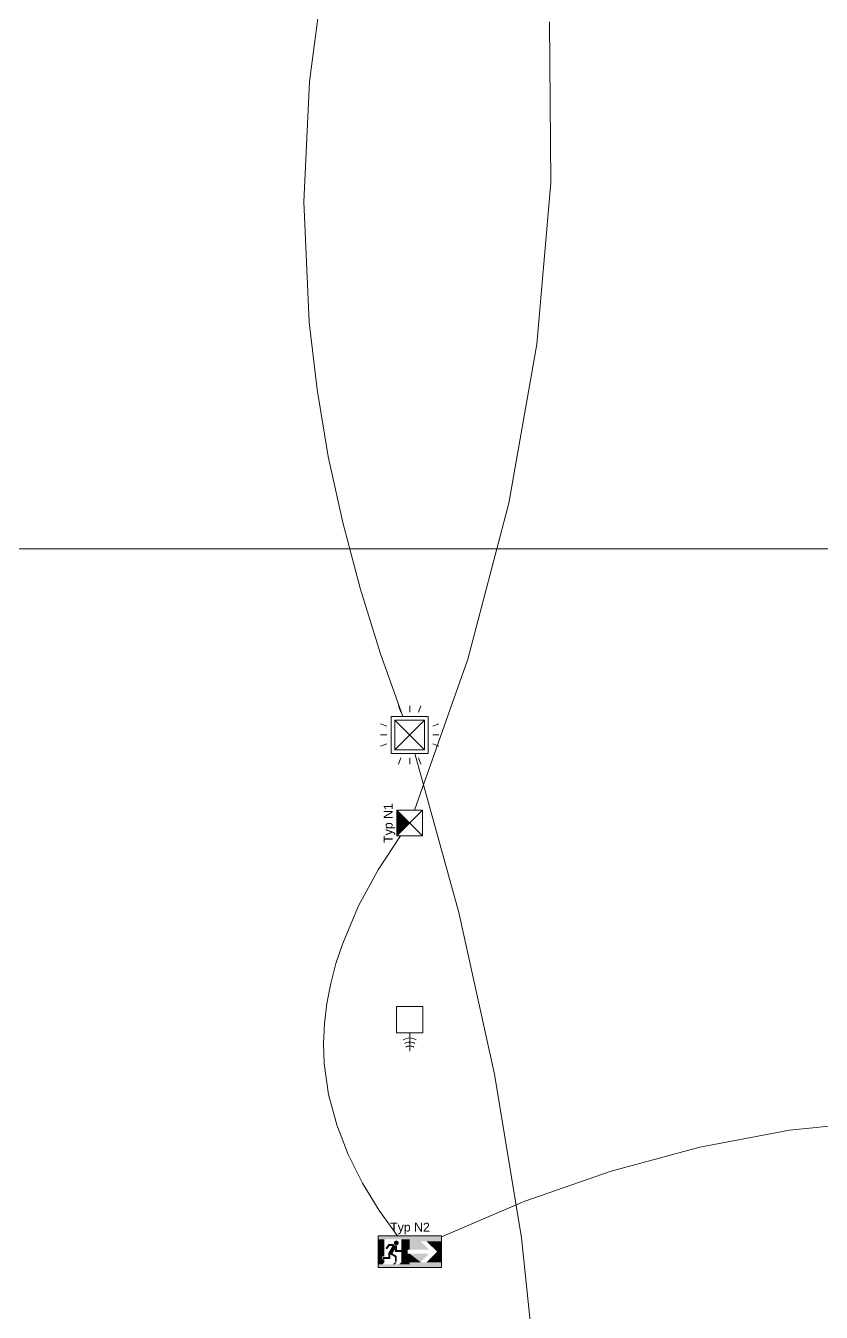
# Model space of a CAD drawing. Extents: x -1067 to 613, y -179 to 712.
# Drawn here: x -278.1 to -187.7, y 185.1 to 331.4 of the extents above; entities that cross this region are included whole.
import ezdxf
from ezdxf.lldxf.tags import DXFTag

# ---------------------------------------------------------------- set-up
doc = ezdxf.new("R2010")
doc.units = 0
doc.layers.get('0').update_dxf_attribs({"lineweight": 13})
for name, color, linetype, lineweight, true_color in [('EL01_WAN_BUS-KNX', 7, 'Continuous', 13, 0xcc0099), ('EL01_WAN_Feuwehrfunktantenne', 7, 'Continuous', 13, 0x993300), ('EL01_WAN_Leitung_BUS-KNX', 4, 'Continuous', 13, 0x00ffff), ('EL01_WAN_Leitung_Notbeleuchtung', 7, 'Continuous', 13, 0x009900), ('EL01_WAN_Notbeleuchtungen', 7, 'Continuous', 13, 0x009900), ('EL01_WAN_Notbeleuchtungentyp', 7, 'Continuous', 13, 0x009900)]:
    doc.layers.add(name, color=color, linetype=linetype, lineweight=lineweight, true_color=true_color)
doc.layers.add('S-GRID-____-OTLN', color=7, linetype='Continuous', lineweight=5)
doc.styles.get("Standard").update_dxf_attribs({"font": 'arial.ttf'})
tags = doc.linetypes.add('_Rasterlinie_', pattern=[0.375, 0.2, -0.05, 0.075, -0.05]).pattern_tags.tags
tags[10:11] = [DXFTag(74, 4), DXFTag(75, 0), DXFTag(340, '0'), DXFTag(46, 1.0), DXFTag(50, 0.0), DXFTag(44, 0.0), DXFTag(45, 0.0)]
tags[8:9] = [DXFTag(74, 4), DXFTag(75, 0), DXFTag(340, '0'), DXFTag(46, 1.0), DXFTag(50, 0.0), DXFTag(44, 0.0), DXFTag(45, 0.0)]
tags[6:7] = [DXFTag(74, 4), DXFTag(75, 0), DXFTag(340, '0'), DXFTag(46, 1.0), DXFTag(50, 0.0), DXFTag(44, 0.0), DXFTag(45, 0.0)]
tags[4:5] = [DXFTag(74, 4), DXFTag(75, 0), DXFTag(340, '0'), DXFTag(46, 1.0), DXFTag(50, 0.0), DXFTag(44, 0.0), DXFTag(45, 0.0)]

# ---------------------------------------------------------------- blocks, each defined once
blk = doc.blocks.new('Referenz-A0UJ3194XE', base_point=(-1062.18, -175.86))
at = {"layer": 'S-GRID-____-OTLN', "color": 0, "linetype": '_Rasterlinie_', "ltscale": 0.13}
blk.add_line((-1046.54, 271.88), (-144.67, 271.88), dxfattribs=at)
blk = doc.blocks.new('Leitung-A0UJ31L6XE', base_point=(-246.47, 252.83))
at = {"color": 0, "linetype": 'ByBlock', "lineweight": -2, "ltscale": 0.13}
for p, q in [((-232.53, 378.12), (-237.33, 365.34)), ((-237.33, 365.34), (-241.19, 352.16)), ((-241.19, 352.16), (-244.05, 338.69)), ((-244.05, 338.69), (-245.84, 325.04)), ((-245.84, 325.04), (-246.47, 311.33)), ((-246.47, 311.33), (-245.88, 297.66)), ((-245.88, 297.66), (-244.98, 290)), ((-244.98, 290), (-243.7, 282.4)), ((-243.7, 282.4), (-242.05, 274.87)), ((-242.05, 274.87), (-240.08, 267.43)), ((-240.08, 267.43), (-237.8, 260.08)), ((-237.8, 260.08), (-235.24, 252.83))]:
    blk.add_line(p, q, dxfattribs=at)
blk = doc.blocks.new('Notleuchte eckig-A0UJ31MWXE', base_point=(-235.91, 239.27))
at = {"color": 0, "lineweight": -2}
for p, q in [((-232.99, 239.27), (-235.91, 242.19)), ((-232.99, 242.19), (-235.91, 239.27)), ((-235.91, 239.27), (-235.91, 242.19)), ((-235.91, 242.19), (-232.99, 242.19)), ((-232.99, 242.19), (-232.99, 239.27)), ((-232.99, 239.27), (-235.91, 239.27))]:
    blk.add_line(p, q, dxfattribs=at)
for points in [[(-234.45, 240.73), (-235.91, 240.73), (-235.91, 242.19)], [(-235.91, 239.27), (-234.45, 240.73), (-235.91, 240.73)]]:
    blk.add_solid(points, dxfattribs=at)
blk = doc.blocks.new('Bemerkung 1-A0UJ31MYXE', base_point=(-237.4, 238.47))
at = {"color": 0, "lineweight": -2, "insert": (-237.4, 238.47), "char_height": 1, "attachment_point": 1, "rotation": 90}
blk.add_mtext('{\\fArial;Typ N1}', dxfattribs=at)
blk = doc.blocks.new('Leitung-A0UJ31PEXE', base_point=(-233.92, 242.19))
at = {"color": 0, "linetype": 'ByBlock', "lineweight": -2, "ltscale": 0.13}
for p, q in [((-218.43, 313.49), (-218.57, 331.79)), ((-220, 295.18), (-218.43, 313.49)), ((-223.18, 277.07), (-220, 295.18)), ((-227.86, 259.33), (-223.18, 277.07)), ((-233.92, 242.19), (-227.86, 259.33))]:
    blk.add_line(p, q, dxfattribs=at)
blk = doc.blocks.new('Leitung-A0UJ31QYXE', base_point=(-230.84, 193.66))
at = {"color": 0, "linetype": 'ByBlock', "lineweight": -2, "ltscale": 0.13}
for p, q in [((-180.96, 206.83), (-191.28, 205.79)), ((-170.61, 206.91), (-180.96, 206.83)), ((-162.27, 206.23), (-170.61, 206.91)), ((-191.28, 205.79), (-201.49, 203.87)), ((-154, 204.91), (-162.27, 206.23)), ((-145.84, 203), (-154, 204.91)), ((-201.49, 203.87), (-211.54, 201.15)), ((-137.82, 200.55), (-145.84, 203)), ((-211.54, 201.15), (-221.35, 197.72)), ((-129.98, 197.59), (-137.82, 200.55)), ((-221.35, 197.72), (-230.84, 193.66)), ((-122.37, 194.18), (-129.98, 197.59))]:
    blk.add_line(p, q, dxfattribs=at)
blk = doc.blocks.new('Funkempfänger-A0UJ31R6XE', base_point=(-235.95, 214.77))
at = {"color": 0, "lineweight": -2}
for p, q in [((-235.95, 219.87), (-232.95, 219.87)), ((-235.95, 216.87), (-235.95, 219.87)), ((-232.95, 219.87), (-232.95, 216.87)), ((-232.95, 216.87), (-235.95, 216.87)), ((-234.45, 216.87), (-234.45, 214.77)), ((-235.02, 216.16), (-235.2, 216.07)), ((-234.9, 215.73), (-235.05, 215.66)), ((-234.83, 216.22), (-235.02, 216.16)), ((-234.76, 215.78), (-234.9, 215.73)), ((-234.79, 215.3), (-234.89, 215.24)), ((-234.64, 216.26), (-234.83, 216.22)), ((-234.68, 215.34), (-234.79, 215.3)), ((-234.6, 215.81), (-234.76, 215.78)), ((-234.56, 215.36), (-234.68, 215.34)), ((-234.45, 216.28), (-234.64, 216.26)), ((-234.45, 215.82), (-234.6, 215.81)), ((-234.45, 215.37), (-234.56, 215.36)), ((-234.25, 216.26), (-234.45, 216.28)), ((-234.29, 215.81), (-234.45, 215.82)), ((-234.33, 215.36), (-234.45, 215.37)), ((-234.21, 215.34), (-234.33, 215.36)), ((-234.13, 215.78), (-234.29, 215.81)), ((-234.06, 216.22), (-234.25, 216.26)), ((-234.1, 215.3), (-234.21, 215.34)), ((-233.99, 215.73), (-234.13, 215.78)), ((-234, 215.24), (-234.1, 215.3)), ((-233.87, 216.16), (-234.06, 216.22)), ((-233.85, 215.66), (-233.99, 215.73)), ((-233.7, 216.07), (-233.87, 216.16))]:
    blk.add_line(p, q, dxfattribs=at)
blk = doc.blocks.new('RZL-Decke_ Rechts-A0UJ31SKXE', base_point=(-238.04, 190.18))
at = {"color": 0, "lineweight": -2}
for p, q in [((-230.84, 193.78), (-238.04, 193.78)), ((-238.04, 193.78), (-238.04, 190.18)), ((-230.84, 190.18), (-230.84, 193.78)), ((-238.04, 190.18), (-230.84, 190.18))]:
    blk.add_line(p, q, dxfattribs=at)
for points in [[(-238.04, 193.4), (-234.44, 193.4), (-238.04, 193.78)], [(-234.44, 193.4), (-238.04, 193.78), (-234.44, 193.78)], [(-238.04, 191.98), (-237.32, 191.98), (-238.04, 193.4)], [(-237.32, 191.98), (-238.04, 193.4), (-237.32, 193.4)], [(-235.7, 193.05), (-236.23, 193.05), (-235.73, 193.11)], [(-236.23, 193.05), (-235.73, 193.11), (-236.21, 193.11)], [(-235.73, 193.11), (-236.21, 193.11), (-235.78, 193.17)], [(-236.21, 193.11), (-235.78, 193.17), (-236.16, 193.17)], [(-235.78, 193.17), (-236.16, 193.17), (-235.83, 193.21)], [(-236.16, 193.17), (-235.83, 193.21), (-236.11, 193.21)], [(-235.83, 193.21), (-236.11, 193.21), (-235.9, 193.24)], [(-236.11, 193.21), (-235.9, 193.24), (-236.04, 193.24)], [(-235.9, 193.24), (-236.04, 193.24), (-235.97, 193.25)], [(-235.42, 192.22), (-234.44, 192.22), (-235.42, 193.4)], [(-234.44, 192.22), (-235.42, 193.4), (-234.44, 193.4)], [(-234.44, 193.16), (-230.84, 193.16), (-234.44, 193.78)], [(-230.84, 193.16), (-234.44, 193.78), (-230.84, 193.78)], [(-234.44, 192.22), (-232.26, 192.22), (-234.44, 193.16)], [(-232.26, 192.22), (-234.44, 193.16), (-233.21, 193.16)], [(-231.34, 191.98), (-230.84, 191.98), (-232.53, 193.16)], [(-230.84, 191.98), (-232.53, 193.16), (-230.84, 193.16)], [(-238.04, 191.44), (-237.32, 191.44), (-238.04, 191.98)], [(-237.32, 191.44), (-238.04, 191.98), (-237.32, 191.98)], [(-236.94, 192.36), (-237.21, 192.36), (-236.75, 192.63)], [(-237.21, 192.36), (-236.75, 192.63), (-237.03, 192.63)], [(-237.02, 192.24), (-236.94, 192.36), (-237.21, 192.36)], [(-237.03, 192.63), (-235.88, 192.63), (-237, 192.66)], [(-237, 192.66), (-236.08, 192.66), (-236.99, 192.68)], [(-235.88, 192.63), (-237, 192.66), (-235.88, 192.66)], [(-237, 192.66), (-235.88, 192.66), (-237, 192.66)], [(-235.88, 192.66), (-237, 192.66), (-236.08, 192.66)], [(-236.99, 192.68), (-236.12, 192.68), (-236.96, 192.72)], [(-236.08, 192.66), (-236.99, 192.68), (-236.12, 192.68)], [(-236.96, 192.72), (-236.18, 192.72), (-236.93, 192.77)], [(-236.12, 192.68), (-236.96, 192.72), (-236.18, 192.72)], [(-236.93, 192.77), (-236.22, 192.77), (-236.88, 192.84)], [(-236.18, 192.72), (-236.93, 192.77), (-236.22, 192.77)], [(-236.22, 192.77), (-236.88, 192.84), (-236.26, 192.84)], [(-236.87, 191.88), (-236.36, 191.88), (-236.62, 192.28)], [(-236.87, 191.79), (-236.42, 191.79), (-236.87, 191.88)], [(-236.42, 191.79), (-236.87, 191.88), (-236.36, 191.88)], [(-236.87, 191.69), (-236.26, 191.69), (-236.87, 191.79)], [(-236.26, 191.69), (-236.87, 191.79), (-236.42, 191.79)], [(-236.87, 191.37), (-236.67, 191.37), (-236.87, 191.69)], [(-236.67, 191.37), (-236.87, 191.69), (-236.67, 191.69)], [(-236.35, 191.5), (-235.94, 191.5), (-236.67, 191.69)], [(-235.94, 191.5), (-236.67, 191.69), (-236.26, 191.69)], [(-236.62, 192.28), (-235.88, 192.28), (-236.41, 192.63)], [(-236.36, 191.88), (-236.62, 192.28), (-236.11, 192.28)], [(-235.88, 192.28), (-236.41, 192.63), (-235.88, 192.63)], [(-235.69, 192.97), (-236.24, 192.97), (-235.7, 193.05)], [(-236.24, 192.97), (-235.7, 193.05), (-236.23, 193.05)], [(-236.23, 192.9), (-235.69, 192.97), (-236.24, 192.97)], [(-235.7, 192.9), (-236.23, 192.9), (-235.69, 192.97)], [(-236.21, 192.84), (-235.7, 192.9), (-236.23, 192.9)], [(-235.73, 192.84), (-236.21, 192.84), (-235.7, 192.9)], [(-236.16, 192.78), (-235.73, 192.84), (-236.21, 192.84)], [(-235.78, 192.78), (-236.16, 192.78), (-235.73, 192.84)], [(-236.11, 192.74), (-235.78, 192.78), (-236.16, 192.78)], [(-235.83, 192.74), (-236.11, 192.74), (-235.78, 192.78)], [(-236.04, 192.71), (-235.83, 192.74), (-236.11, 192.74)], [(-236.11, 192.19), (-235.88, 192.19), (-236.11, 192.28)], [(-235.88, 192.19), (-236.11, 192.28), (-235.88, 192.28)], [(-236.11, 191.96), (-234.68, 191.96), (-236.11, 192.19)], [(-234.68, 191.96), (-236.11, 192.19), (-234.68, 192.19)], [(-235.9, 192.71), (-236.04, 192.71), (-235.83, 192.74)], [(-235.97, 192.7), (-235.9, 192.71), (-236.04, 192.71)], [(-235.42, 192.19), (-234.68, 192.19), (-235.42, 192.22)], [(-234.68, 192.19), (-235.42, 192.22), (-234.68, 192.22)], [(-235.42, 191.74), (-234.68, 191.74), (-235.42, 191.96)], [(-234.68, 191.74), (-235.42, 191.96), (-234.68, 191.96)], [(-235.42, 190.76), (-234.44, 190.76), (-235.42, 191.74)], [(-234.44, 190.76), (-235.42, 191.74), (-234.44, 191.74)], [(-234.44, 190.79), (-233.21, 190.79), (-234.44, 191.74)], [(-233.21, 190.79), (-234.44, 191.74), (-232.26, 191.74)], [(-232.53, 190.79), (-230.84, 190.79), (-231.34, 191.98)], [(-230.84, 190.79), (-231.34, 191.98), (-230.84, 191.98)], [(-238.04, 191.1), (-237.56, 191.1), (-238.04, 191.44)], [(-237.56, 191.1), (-238.04, 191.44), (-237.56, 191.44)], [(-238.04, 190.76), (-237.32, 190.76), (-238.04, 191.1)], [(-237.32, 190.76), (-238.04, 191.1), (-237.32, 191.1)], [(-238.04, 190.56), (-237.52, 190.56), (-238.04, 190.76)], [(-237.52, 190.56), (-238.04, 190.76), (-237.32, 190.76)], [(-238.04, 190.18), (-234.44, 190.18), (-238.04, 190.56)], [(-234.44, 190.18), (-238.04, 190.56), (-234.44, 190.56)], [(-237.49, 191.16), (-236.67, 191.16), (-237.49, 191.37)], [(-236.67, 191.16), (-237.49, 191.37), (-236.67, 191.37)], [(-236.14, 191.37), (-235.94, 191.37), (-236.35, 191.5)], [(-235.94, 191.37), (-236.35, 191.5), (-235.94, 191.5)], [(-236.34, 190.56), (-236.14, 190.56), (-236.14, 190.76)], [(-236.14, 190.83), (-235.94, 190.83), (-236.14, 191.37)], [(-235.94, 190.83), (-236.14, 191.37), (-235.94, 191.37)], [(-236.14, 190.56), (-236.14, 190.76), (-235.94, 190.76)], [(-235.63, 190.56), (-234.44, 190.56), (-235.42, 190.76)], [(-234.44, 190.56), (-235.42, 190.76), (-234.44, 190.76)], [(-234.44, 190.18), (-230.84, 190.18), (-234.44, 190.79)], [(-230.84, 190.18), (-234.44, 190.79), (-230.84, 190.79)]]:
    blk.add_solid(points, dxfattribs=at)
blk = doc.blocks.new('Bemerkung 1-A0UJ31SMXE', base_point=(-236.67, 194.27))
at = {"color": 0, "lineweight": -2, "insert": (-236.67, 195.27), "char_height": 1, "attachment_point": 1}
blk.add_mtext('{\\fArial;Typ N2}', dxfattribs=at)
blk = doc.blocks.new('Leitung-A0UJ321OXE', base_point=(-233.86, 52.83))
at = {"color": 0, "linetype": 'ByBlock', "lineweight": -2, "ltscale": 0.13}
for p, q in [((-233.86, 248.63), (-228.86, 230.54)), ((-228.86, 230.54), (-224.8, 212.15)), ((-224.8, 212.15), (-221.76, 193.55)), ((-221.76, 193.55), (-219.76, 174.81))]:
    blk.add_line(p, q, dxfattribs=at)
blk = doc.blocks.new('Leitung-A0UJ322QXE', base_point=(-244.26, 193.78))
at = {"color": 0, "linetype": 'ByBlock', "lineweight": -2, "ltscale": 0.13}
for p, q in [((-238.03, 235.41), (-235.49, 239.27)), ((-240.26, 231.29), (-238.03, 235.41)), ((-242.09, 226.95), (-240.26, 231.29)), ((-242.83, 224.73), (-242.09, 226.95)), ((-243.42, 222.48), (-242.83, 224.73)), ((-243.87, 220.21), (-243.42, 222.48)), ((-244.15, 217.93), (-243.87, 220.21)), ((-244.26, 215.65), (-244.15, 217.93)), ((-244.19, 213.37), (-244.26, 215.65)), ((-243.68, 209.85), (-244.19, 213.37)), ((-242.74, 206.39), (-243.68, 209.85)), ((-241.44, 203.02), (-242.74, 206.39)), ((-239.81, 199.78), (-241.44, 203.02)), ((-237.93, 196.68), (-239.81, 199.78)), ((-235.84, 193.78), (-237.93, 196.68))]:
    blk.add_line(p, q, dxfattribs=at)
blk = doc.blocks.new('Bewegungsmelder UP-A0UJ329YXE', base_point=(-237.77, 247.41))
at = {"color": 0, "lineweight": -2}
for p, q in [((-235.45, 253.34), (-235.73, 254.05)), ((-234.45, 253.34), (-234.45, 254.05)), ((-233.45, 253.34), (-233.17, 254.05)), ((-237.06, 251.73), (-237.77, 252.01)), ((-236.55, 252.83), (-236.55, 248.63)), ((-232.35, 252.83), (-236.55, 252.83)), ((-232.77, 252.41), (-236.13, 252.41)), ((-236.13, 252.41), (-236.13, 249.05)), ((-236.13, 252.41), (-232.77, 249.05)), ((-232.77, 252.41), (-236.13, 249.05)), ((-232.77, 249.05), (-232.77, 252.41)), ((-232.35, 248.63), (-232.35, 252.83)), ((-231.84, 251.73), (-231.13, 252.01)), ((-237.06, 250.73), (-237.77, 250.73)), ((-231.84, 250.73), (-231.13, 250.73)), ((-237.06, 249.73), (-237.77, 249.45)), ((-236.13, 249.05), (-232.77, 249.05)), ((-231.84, 249.73), (-231.13, 249.45)), ((-236.55, 248.63), (-232.35, 248.63)), ((-235.45, 248.12), (-235.73, 247.41)), ((-234.45, 248.12), (-234.45, 247.41)), ((-233.45, 248.12), (-233.17, 247.41))]:
    blk.add_line(p, q, dxfattribs=at)

msp = doc.modelspace()

# ---------------------------------------------------------------- block references
at = {"color": 9, "lineweight": 25, "ltscale": 0.25, "true_color": 0xc0c0c0}
msp.add_blockref('Referenz-A0UJ3194XE', (-1062.18, -175.86), dxfattribs=at)
at = {"layer": 'EL01_WAN_BUS-KNX', "linetype": 'Continuous', "ltscale": 0.13}
msp.add_blockref('Bewegungsmelder UP-A0UJ329YXE', (-237.77, 247.41), dxfattribs=at)
at = {"layer": 'EL01_WAN_Feuwehrfunktantenne', "linetype": 'Continuous', "ltscale": 0.13}
msp.add_blockref('Funkempfänger-A0UJ31R6XE', (-235.95, 214.77), dxfattribs=at)
at = {"layer": 'EL01_WAN_Leitung_BUS-KNX', "ltscale": 0.13}
for name, p in [('Leitung-A0UJ31L6XE', (-246.47, 252.83)), ('Leitung-A0UJ321OXE', (-233.86, 52.83))]:
    msp.add_blockref(name, p, dxfattribs=at)
at = {"layer": 'EL01_WAN_Leitung_Notbeleuchtung', "ltscale": 0.13}
for name, p in [('Leitung-A0UJ31PEXE', (-233.92, 242.19)), ('Leitung-A0UJ322QXE', (-244.26, 193.78)), ('Leitung-A0UJ31QYXE', (-230.84, 193.66))]:
    msp.add_blockref(name, p, dxfattribs=at)
at = {"layer": 'EL01_WAN_Notbeleuchtungen', "linetype": 'Continuous', "ltscale": 0.13}
for name, p in [('Notleuchte eckig-A0UJ31MWXE', (-235.91, 239.27)), ('RZL-Decke_ Rechts-A0UJ31SKXE', (-238.04, 190.18))]:
    msp.add_blockref(name, p, dxfattribs=at)
at = {"layer": 'EL01_WAN_Notbeleuchtungentyp', "linetype": 'Continuous', "ltscale": 0.13}
for name, p in [('Bemerkung 1-A0UJ31MYXE', (-237.4, 238.47)), ('Bemerkung 1-A0UJ31SMXE', (-236.67, 194.27))]:
    msp.add_blockref(name, p, dxfattribs=at)

doc.saveas('drawing.dxf')
